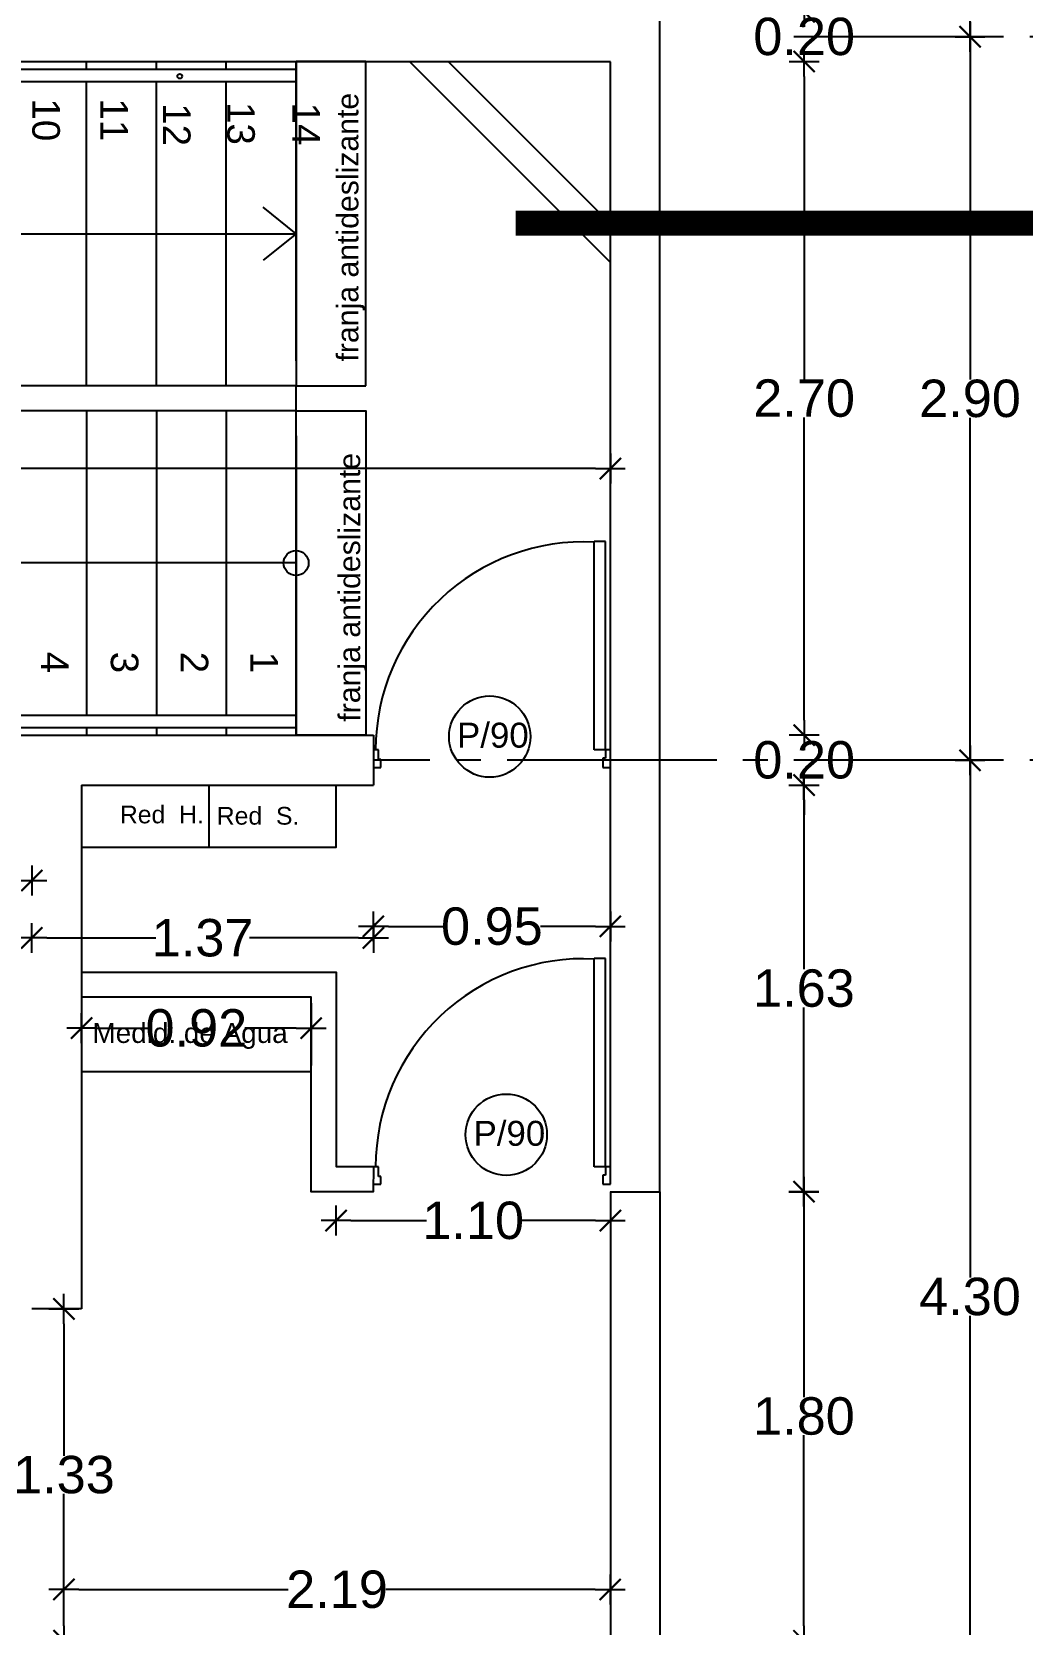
# Model space of a CAD drawing. Header units: millimetres. Extents: x 1217 to 2428, y 234 to 644.
# Drawn here: x 2364.48 to 2368.45, y 476.17 to 482.55 of the extents above; entities that cross this region are included whole.
import ezdxf

# ---------------------------------------------------------------- set-up
doc = ezdxf.new("R2010")
doc.units = ezdxf.units.MM
for name, pattern in [('ACAD_ISO04W100', [30, 24, -3, 0, -3]), ('DASHDOTX2', [0.84, 0.4, -0.2, 0.04, -0.2]), ('HIDDEN', [0.375, 0.25, -0.125])]:
    doc.linetypes.add(name, pattern=pattern)
doc.layers.get('0').update_dxf_attribs({"lineweight": 5})
for name, color, linetype in [('0.1', 251, 'Continuous'), ('0.3', 6, 'Continuous'), ('A-DOORSYM', 1, 'Continuous'), ('cortes', 30, 'Continuous'), ('COTAS', 252, 'Continuous'), ('COTAS INTERIORES', 3, 'Continuous'), ('Ejes', 8, 'Continuous'), ('estructura', 3, 'Continuous'), ('hoja puerta', 2, 'Continuous'), ('Muebles', 8, 'Continuous'), ('muros', 7, 'Continuous'), ('PUERTAS', 2, 'Continuous'), ('SIMBOLOGIA 25', 4, 'Continuous'), ('Tabiques', 4, 'Continuous'), ('Texto', 1, 'Continuous'), ('Textos', 2, 'Continuous')]:
    doc.layers.add(name, color=color, linetype=linetype)
doc.styles.add('INTERARQ', font='arial.ttf')
doc.styles.add('ROMANS', font='arial.ttf', dxfattribs={"height": 22.5})
doc.styles.get("Standard").update_dxf_attribs({"font": 'arial.ttf'})
doc.dimstyles.new('ESCALA_1-50', dxfattribs={"dimtxt": 0.15, "dimasz": 0.06, "dimexe": 0.18, "dimexo": 0.0625, "dimgap": 0, "dimtad": 0, "dimtih": 1, "dimtoh": 1, "dimzin": 0, "dimdsep": 46, "dimtxsty": 'INTERARQ', "dimblk": 'DIMTICK', "dimcen": 0, "dimse1": 1, "dimse2": 1, "dimclrd": 256, "dimclre": 1, "dimclrt": 2, "dimadec": 0, "dimazin": 0, "dimtfac": 4.5, "dimtofl": 0, "dimtmove": 2, "dimatfit": 3, "dimldrblk": 'DIMTICK', "dimfxl": 1, "dimtolj": 1, "dimtzin": 0, "dimarcsym": 0})

# ---------------------------------------------------------------- blocks, each defined once
blk = doc.blocks.new('Simple-A ras - 095 x 202mm_1-19-10_54')
at = {"layer": 'A-DOORSYM'}
blk.add_arc((0.3675, 0.035), 0.8338, 87.03344, 180, dxfattribs=at)
at = {"layer": 'hoja puerta'}
for p, q in [((0.4107, 0.035), (0.4107, 0.87)), ((0.4557, 0.87), (0.4107, 0.87)), ((0.4557, 0.035), (0.4557, 0.87)), ((-0.455, 0.035), (-0.475, 0.035)), ((-0.455, -0.0038), (-0.455, 0.035)), ((0.4557, 0.035), (0.4107, 0.035)), ((0.455, 0.0012), (0.445, 0.0012)), ((0.445, 0.0012), (0.445, -0.035)), ((0.455, 0.035), (0.455, 0.0012)), ((0.475, 0.035), (0.455, 0.035)), ((-0.475, -0.035), (-0.445, -0.035)), ((-0.445, -0.0038), (-0.455, -0.0038)), ((-0.445, -0.035), (-0.445, -0.0038)), ((0.445, -0.035), (0.475, -0.035))]:
    blk.add_line(p, q, dxfattribs=at)
blk = doc.blocks.new('DIMTICK')
at = {"color": 1}
for p, q in [((-1, 0), (1, 0)), ((0, 1), (0, -1))]:
    blk.add_line(p, q, dxfattribs=at)
at = {"color": 3, "const_width": 0.141}
blk.add_lwpolyline([(0.71, 0.71), (-0.71, -0.71)], dxfattribs=at)
blk = doc.blocks.new('*D551')
at = {"layer": 'COTAS INTERIORES', "lineweight": -2, "ltscale": 3, "transparency": 16777216}
for p, q in [((2365.7593, 477.7833), (2366.0618, 477.7833)), ((2366.7393, 477.7833), (2366.4368, 477.7833))]:
    blk.add_line(p, q, dxfattribs=at)
at = {"layer": 'Defpoints', "color": 0, "ltscale": 3, "transparency": 16777216}
for p in [(2366.7993, 478.0592, 0), (2365.6993, 478, 0), (2366.7993, 477.7833)]:
    blk.add_point(p, dxfattribs=at)
at = {"layer": 'COTAS INTERIORES', "lineweight": -2, "ltscale": 3, "transparency": 16777216, "xscale": 0.06, "yscale": 0.06, "zscale": 0.06, "rotation": 180}
blk.add_blockref('DIMTICK', (2365.6993, 477.7833), dxfattribs=at)
at = {"layer": 'COTAS INTERIORES', "lineweight": -2, "ltscale": 3, "transparency": 16777216, "xscale": 0.06, "yscale": 0.06, "zscale": 0.06}
blk.add_blockref('DIMTICK', (2366.7993, 477.7833), dxfattribs=at)
at = {"layer": 'COTAS INTERIORES', "color": 2, "ltscale": 3, "transparency": 16777216, "insert": (2366.2493, 477.7833), "char_height": 0.15, "attachment_point": 5, "style": 'INTERARQ'}
blk.add_mtext('\\A1;1.10', dxfattribs=at)
blk = doc.blocks.new('*D555')
at = {"layer": 'COTAS INTERIORES', "lineweight": -2, "ltscale": 3, "transparency": 16777216}
for p, q in [((2364.6084, 477.3692), (2364.6084, 476.8408)), ((2364.6084, 476.1592), (2364.6084, 476.6875))]:
    blk.add_line(p, q, dxfattribs=at)
at = {"layer": 'Defpoints', "color": 0, "ltscale": 3, "transparency": 16777216}
for p in [(2364.5794, 477.4292, 0), (2364.6084, 476.0992, 0), (2364.6084, 476.0992)]:
    blk.add_point(p, dxfattribs=at)
at = {"layer": 'COTAS INTERIORES', "lineweight": -2, "ltscale": 3, "transparency": 16777216, "xscale": 0.06, "yscale": 0.06, "zscale": 0.06}
for p, rotation in [((2364.6084, 477.4292), 90), ((2364.6084, 476.0992), 270)]:
    blk.add_blockref('DIMTICK', p, dxfattribs=dict(at, rotation=rotation))
at = {"layer": 'COTAS INTERIORES', "color": 2, "ltscale": 3, "transparency": 16777216, "insert": (2364.6084, 476.7642), "char_height": 0.15, "attachment_point": 5, "style": 'INTERARQ'}
blk.add_mtext('\\A1;1.33', dxfattribs=at)
blk = doc.blocks.new('*D591')
at = {"layer": 'COTAS', "lineweight": -2, "ltscale": 3, "transparency": 16777216}
for p, q in [((2367.5754, 477.8392), (2367.5754, 477.0758)), ((2367.5754, 476.1592), (2367.5754, 476.9226))]:
    blk.add_line(p, q, dxfattribs=at)
at = {"layer": 'Defpoints', "color": 0, "ltscale": 3, "transparency": 16777216}
for p in [(2366.9983, 477.8992), (2367.5754, 477.8992), (2366.9983, 476.0992)]:
    blk.add_point(p, dxfattribs=at)
at = {"layer": 'COTAS', "lineweight": -2, "ltscale": 3, "transparency": 16777216, "xscale": 0.06, "yscale": 0.06, "zscale": 0.06}
for p, rotation in [((2367.5754, 477.8992), 90), ((2367.5754, 476.0992), 270)]:
    blk.add_blockref('DIMTICK', p, dxfattribs=dict(at, rotation=rotation))
at = {"layer": 'COTAS', "color": 2, "ltscale": 3, "transparency": 16777216, "insert": (2367.5754, 476.9992), "char_height": 0.15, "attachment_point": 5, "style": 'INTERARQ'}
blk.add_mtext('\\A1;1.80', dxfattribs=at)
blk = doc.blocks.new('*D592')
at = {"layer": 'COTAS', "lineweight": -2, "ltscale": 3, "transparency": 16777216}
for p, q in [((2367.5754, 479.4692), (2367.5754, 478.7908)), ((2367.5754, 477.9592), (2367.5754, 478.6375))]:
    blk.add_line(p, q, dxfattribs=at)
at = {"layer": 'Defpoints', "color": 0, "ltscale": 3, "transparency": 16777216}
for p in [(2365.8493, 479.5292), (2367.5754, 479.5292), (2366.9983, 477.8992, 0)]:
    blk.add_point(p, dxfattribs=at)
at = {"layer": 'COTAS', "lineweight": -2, "ltscale": 3, "transparency": 16777216, "xscale": 0.06, "yscale": 0.06, "zscale": 0.06}
for p, rotation in [((2367.5754, 479.5292), 90), ((2367.5754, 477.8992), 270)]:
    blk.add_blockref('DIMTICK', p, dxfattribs=dict(at, rotation=rotation))
at = {"layer": 'COTAS', "color": 2, "ltscale": 3, "transparency": 16777216, "insert": (2367.5754, 478.7142), "char_height": 0.15, "attachment_point": 5, "style": 'INTERARQ'}
blk.add_mtext('\\A1;1.63', dxfattribs=at)
blk = doc.blocks.new('*D593')
at = {"layer": 'COTAS', "lineweight": -2, "ltscale": 3, "transparency": 16777216}
for p, q in [((2367.5764, 479.7892), (2367.5764, 479.8492)), ((2367.5764, 479.4692), (2367.5764, 479.4092))]:
    blk.add_line(p, q, dxfattribs=at)
at = {"layer": 'Defpoints', "color": 0, "ltscale": 3, "transparency": 16777216}
for p in [(2365.8493, 479.7292, 0), (2367.5764, 479.7292), (2365.8493, 479.5292)]:
    blk.add_point(p, dxfattribs=at)
at = {"layer": 'COTAS', "lineweight": -2, "ltscale": 3, "transparency": 16777216, "xscale": 0.06, "yscale": 0.06, "zscale": 0.06}
for p, rotation in [((2367.5764, 479.7292), 270), ((2367.5764, 479.5292), 90)]:
    blk.add_blockref('DIMTICK', p, dxfattribs=dict(at, rotation=rotation))
at = {"layer": 'COTAS', "color": 2, "ltscale": 3, "transparency": 16777216, "insert": (2367.5764, 479.6292), "char_height": 0.15, "attachment_point": 5, "style": 'INTERARQ'}
blk.add_mtext('\\A1;0.20', dxfattribs=at)
blk = doc.blocks.new('*D594')
at = {"layer": 'COTAS', "lineweight": -2, "ltscale": 3, "transparency": 16777216}
for p, q in [((2367.5764, 482.3691), (2367.5764, 481.1557)), ((2367.5764, 479.7892), (2367.5764, 481.0026))]:
    blk.add_line(p, q, dxfattribs=at)
at = {"layer": 'Defpoints', "color": 0, "ltscale": 3, "transparency": 16777216}
for p in [(2366.7993, 482.4291), (2367.5764, 482.4291), (2365.8493, 479.7292, 0)]:
    blk.add_point(p, dxfattribs=at)
at = {"layer": 'COTAS', "lineweight": -2, "ltscale": 3, "transparency": 16777216, "xscale": 0.06, "yscale": 0.06, "zscale": 0.06}
for p, rotation in [((2367.5764, 482.4291), 90), ((2367.5764, 479.7292), 270)]:
    blk.add_blockref('DIMTICK', p, dxfattribs=dict(at, rotation=rotation))
at = {"layer": 'COTAS', "color": 2, "ltscale": 3, "transparency": 16777216, "insert": (2367.5764, 481.0791), "char_height": 0.15, "attachment_point": 5, "style": 'INTERARQ'}
blk.add_mtext('\\A1;2.70', dxfattribs=at)
blk = doc.blocks.new('*D595')
at = {"layer": 'COTAS', "lineweight": -2, "ltscale": 3, "transparency": 16777216}
for p, q in [((2367.5764, 482.6882), (2367.5764, 482.7482)), ((2367.5764, 482.3691), (2367.5764, 482.3091))]:
    blk.add_line(p, q, dxfattribs=at)
at = {"layer": 'Defpoints', "color": 0, "ltscale": 3, "transparency": 16777216}
for p in [(2366.9993, 482.6282), (2367.5764, 482.6282), (2366.7993, 482.4291)]:
    blk.add_point(p, dxfattribs=at)
at = {"layer": 'COTAS', "lineweight": -2, "ltscale": 3, "transparency": 16777216, "xscale": 0.06, "yscale": 0.06, "zscale": 0.06}
for p, rotation in [((2367.5764, 482.6282), 270), ((2367.5764, 482.4291), 90)]:
    blk.add_blockref('DIMTICK', p, dxfattribs=dict(at, rotation=rotation))
at = {"layer": 'COTAS', "color": 2, "ltscale": 3, "transparency": 16777216, "insert": (2367.5764, 482.5287), "char_height": 0.15, "attachment_point": 5, "style": 'INTERARQ'}
blk.add_mtext('\\A1;0.20', dxfattribs=at)
blk = doc.blocks.new('*D327')
at = {"layer": 'COTAS', "lineweight": -2, "ltscale": 3, "transparency": 16777216}
for p, q in [((2368.2415, 479.5682), (2368.2415, 477.5548)), ((2368.2415, 475.3882), (2368.2415, 477.4016))]:
    blk.add_line(p, q, dxfattribs=at)
at = {"layer": 'Defpoints', "color": 0, "ltscale": 3, "transparency": 16777216}
for p in [(2366.9993, 479.6282), (2368.2415, 479.6282), (2366.9983, 475.3282)]:
    blk.add_point(p, dxfattribs=at)
at = {"layer": 'COTAS', "lineweight": -2, "ltscale": 3, "transparency": 16777216, "xscale": 0.06, "yscale": 0.06, "zscale": 0.06}
for p, rotation in [((2368.2415, 479.6282), 90), ((2368.2415, 475.3282), 270)]:
    blk.add_blockref('DIMTICK', p, dxfattribs=dict(at, rotation=rotation))
at = {"layer": 'COTAS', "color": 2, "ltscale": 3, "transparency": 16777216, "insert": (2368.2415, 477.4782), "char_height": 0.15, "attachment_point": 5, "style": 'INTERARQ'}
blk.add_mtext('\\A1;4.30', dxfattribs=at)
blk = doc.blocks.new('*D615')
at = {"layer": 'COTAS', "lineweight": -2, "ltscale": 3, "transparency": 16777216}
for p, q in [((2368.2415, 482.4681), (2368.2415, 481.1547)), ((2368.2415, 479.6882), (2368.2415, 481.0016))]:
    blk.add_line(p, q, dxfattribs=at)
at = {"layer": 'Defpoints', "color": 0, "ltscale": 3, "transparency": 16777216}
for p in [(2368.1458, 482.5281, 0), (2368.2415, 482.5281), (2366.9993, 479.6282)]:
    blk.add_point(p, dxfattribs=at)
at = {"layer": 'COTAS', "lineweight": -2, "ltscale": 3, "transparency": 16777216, "xscale": 0.06, "yscale": 0.06, "zscale": 0.06}
for p, rotation in [((2368.2415, 482.5281), 90), ((2368.2415, 479.6282), 270)]:
    blk.add_blockref('DIMTICK', p, dxfattribs=dict(at, rotation=rotation))
at = {"layer": 'COTAS', "color": 2, "ltscale": 3, "transparency": 16777216, "insert": (2368.2415, 481.0781), "char_height": 0.15, "attachment_point": 5, "style": 'INTERARQ'}
blk.add_mtext('\\A1;2.90', dxfattribs=at)
blk = doc.blocks.new('*D616')
at = {"layer": 'COTAS', "lineweight": -2, "ltscale": 3, "transparency": 16777216}
for p, q in [((2368.2415, 484.3077), (2368.2415, 483.5245)), ((2368.2415, 482.5881), (2368.2415, 483.3713))]:
    blk.add_line(p, q, dxfattribs=at)
at = {"layer": 'Defpoints', "color": 0, "ltscale": 3, "transparency": 16777216}
for p in [(2366.9983, 484.3677), (2368.2415, 484.3677), (2368.1458, 482.5281, 0)]:
    blk.add_point(p, dxfattribs=at)
at = {"layer": 'COTAS', "lineweight": -2, "ltscale": 3, "transparency": 16777216, "xscale": 0.06, "yscale": 0.06, "zscale": 0.06}
for p, rotation in [((2368.2415, 484.3677), 90), ((2368.2415, 482.5281), 270)]:
    blk.add_blockref('DIMTICK', p, dxfattribs=dict(at, rotation=rotation))
at = {"layer": 'COTAS', "color": 2, "ltscale": 3, "transparency": 16777216, "insert": (2368.2415, 483.4479), "char_height": 0.15, "attachment_point": 5, "style": 'INTERARQ'}
blk.add_mtext('\\A1;1.84', dxfattribs=at)
blk = doc.blocks.new('*D329')
at = {"layer": 'COTAS', "lineweight": -2, "ltscale": 3, "transparency": 16777216}
for p, q in [((2368.8564, 495.1033), (2368.8564, 478.9229)), ((2368.8564, 462.5893), (2368.8564, 478.7696))]:
    blk.add_line(p, q, dxfattribs=at)
at = {"layer": 'Defpoints', "color": 0, "ltscale": 3, "transparency": 16777216}
for p in [(2364.1135, 495.1633, 0), (2368.8564, 495.1633), (2364.1135, 462.5293, 0)]:
    blk.add_point(p, dxfattribs=at)
at = {"layer": 'COTAS', "lineweight": -2, "ltscale": 3, "transparency": 16777216, "xscale": 0.06, "yscale": 0.06, "zscale": 0.06}
for p, rotation in [((2368.8564, 495.1633), 90), ((2368.8564, 462.5293), 270)]:
    blk.add_blockref('DIMTICK', p, dxfattribs=dict(at, rotation=rotation))
at = {"layer": 'COTAS', "color": 2, "ltscale": 3, "transparency": 16777216, "insert": (2368.8564, 478.8463), "char_height": 0.15, "attachment_point": 5, "style": 'INTERARQ'}
blk.add_mtext('\\A1;32.63', dxfattribs=at)
blk = doc.blocks.new('*D334')
at = {"layer": 'COTAS INTERIORES', "lineweight": -2, "ltscale": 3, "transparency": 16777216}
for p, q in [((2360.6994, 479.1468), (2362.3649, 479.1468)), ((2364.4194, 479.1468), (2362.7538, 479.1468))]:
    blk.add_line(p, q, dxfattribs=at)
at = {"layer": 'Defpoints', "color": 0, "ltscale": 3, "transparency": 16777216}
for p in [(2360.6394, 479.7599), (2364.4794, 479.7599, 0), (2364.4794, 479.1468)]:
    blk.add_point(p, dxfattribs=at)
at = {"layer": 'COTAS INTERIORES', "lineweight": -2, "ltscale": 3, "transparency": 16777216, "xscale": 0.06, "yscale": 0.06, "zscale": 0.06, "rotation": 180}
blk.add_blockref('DIMTICK', (2360.6394, 479.1468), dxfattribs=at)
at = {"layer": 'COTAS INTERIORES', "lineweight": -2, "ltscale": 3, "transparency": 16777216, "xscale": 0.06, "yscale": 0.06, "zscale": 0.06}
blk.add_blockref('DIMTICK', (2364.4794, 479.1468), dxfattribs=at)
at = {"layer": 'COTAS INTERIORES', "color": 2, "ltscale": 3, "transparency": 16777216, "insert": (2362.5594, 479.1468), "char_height": 0.15, "attachment_point": 5, "style": 'INTERARQ'}
blk.add_mtext('\\A1;3.84', dxfattribs=at)
blk = doc.blocks.new('*D664')
at = {"layer": 'COTAS INTERIORES', "lineweight": -2, "ltscale": 3, "transparency": 16777216}
for p, q in [((2364.5394, 478.9161), (2364.9766, 478.9161)), ((2365.7893, 478.9161), (2365.3521, 478.9161))]:
    blk.add_line(p, q, dxfattribs=at)
at = {"layer": 'Defpoints', "color": 0, "ltscale": 3, "transparency": 16777216}
for p in [(2364.4794, 479.5292, 0), (2365.8493, 479.5292, 0), (2365.8493, 478.9161)]:
    blk.add_point(p, dxfattribs=at)
at = {"layer": 'COTAS INTERIORES', "lineweight": -2, "ltscale": 3, "transparency": 16777216, "xscale": 0.06, "yscale": 0.06, "zscale": 0.06, "rotation": 180}
blk.add_blockref('DIMTICK', (2364.4794, 478.9161), dxfattribs=at)
at = {"layer": 'COTAS INTERIORES', "lineweight": -2, "ltscale": 3, "transparency": 16777216, "xscale": 0.06, "yscale": 0.06, "zscale": 0.06}
blk.add_blockref('DIMTICK', (2365.8493, 478.9161), dxfattribs=at)
at = {"layer": 'COTAS INTERIORES', "color": 2, "ltscale": 3, "transparency": 16777216, "insert": (2365.1643, 478.9161), "char_height": 0.15, "attachment_point": 5, "style": 'INTERARQ'}
blk.add_mtext('\\A1;1.37', dxfattribs=at)
blk = doc.blocks.new('*D665')
at = {"layer": 'COTAS INTERIORES', "lineweight": -2, "ltscale": 3, "transparency": 16777216}
for p, q in [((2365.9093, 478.9626), (2366.129, 478.9626)), ((2366.7393, 478.9626), (2366.5197, 478.9626))]:
    blk.add_line(p, q, dxfattribs=at)
at = {"layer": 'Defpoints', "color": 0, "ltscale": 3, "transparency": 16777216}
for p in [(2365.8493, 479.5292, 0), (2366.7993, 479.4388, 0), (2366.7993, 478.9626)]:
    blk.add_point(p, dxfattribs=at)
at = {"layer": 'COTAS INTERIORES', "lineweight": -2, "ltscale": 3, "transparency": 16777216, "xscale": 0.06, "yscale": 0.06, "zscale": 0.06, "rotation": 180}
blk.add_blockref('DIMTICK', (2365.8493, 478.9626), dxfattribs=at)
at = {"layer": 'COTAS INTERIORES', "lineweight": -2, "ltscale": 3, "transparency": 16777216, "xscale": 0.06, "yscale": 0.06, "zscale": 0.06}
blk.add_blockref('DIMTICK', (2366.7993, 478.9626), dxfattribs=at)
at = {"layer": 'COTAS INTERIORES', "color": 2, "ltscale": 3, "transparency": 16777216, "insert": (2366.3243, 478.9626), "char_height": 0.15, "attachment_point": 5, "style": 'INTERARQ'}
blk.add_mtext('\\A1;0.95', dxfattribs=at)
blk = doc.blocks.new('*D666')
at = {"layer": 'COTAS INTERIORES', "lineweight": -2, "ltscale": 3, "transparency": 16777216}
for p, q in [((2360.6994, 480.7976), (2363.5242, 480.7976)), ((2366.7393, 480.7976), (2363.9145, 480.7976))]:
    blk.add_line(p, q, dxfattribs=at)
at = {"layer": 'Defpoints', "color": 0, "ltscale": 3, "transparency": 16777216}
for p in [(2360.6394, 480.7976, 0), (2366.7993, 480.7976, 0), (2366.7993, 480.7976)]:
    blk.add_point(p, dxfattribs=at)
at = {"layer": 'COTAS INTERIORES', "lineweight": -2, "ltscale": 3, "transparency": 16777216, "xscale": 0.06, "yscale": 0.06, "zscale": 0.06, "rotation": 180}
blk.add_blockref('DIMTICK', (2360.6394, 480.7976), dxfattribs=at)
at = {"layer": 'COTAS INTERIORES', "lineweight": -2, "ltscale": 3, "transparency": 16777216, "xscale": 0.06, "yscale": 0.06, "zscale": 0.06}
blk.add_blockref('DIMTICK', (2366.7993, 480.7976), dxfattribs=at)
at = {"layer": 'COTAS INTERIORES', "color": 2, "ltscale": 3, "transparency": 16777216, "insert": (2363.7194, 480.7976), "char_height": 0.15, "attachment_point": 5, "style": 'INTERARQ'}
blk.add_mtext('\\A1;6.16', dxfattribs=at)
blk = doc.blocks.new('*D691')
at = {"layer": 'COTAS INTERIORES', "lineweight": -2, "ltscale": 3, "transparency": 16777216}
for p, q in [((2364.6684, 476.3047), (2365.5071, 476.3047)), ((2366.7383, 476.3047), (2365.8996, 476.3047))]:
    blk.add_line(p, q, dxfattribs=at)
at = {"layer": 'Defpoints', "color": 0, "ltscale": 3, "transparency": 16777216}
for p in [(2366.7983, 476.3047), (2364.6084, 475.9952, 0), (2366.7983, 475.9952, 0)]:
    blk.add_point(p, dxfattribs=at)
at = {"layer": 'COTAS INTERIORES', "lineweight": -2, "ltscale": 3, "transparency": 16777216, "xscale": 0.06, "yscale": 0.06, "zscale": 0.06, "rotation": 180}
blk.add_blockref('DIMTICK', (2364.6084, 476.3047), dxfattribs=at)
at = {"layer": 'COTAS INTERIORES', "lineweight": -2, "ltscale": 3, "transparency": 16777216, "xscale": 0.06, "yscale": 0.06, "zscale": 0.06}
blk.add_blockref('DIMTICK', (2366.7983, 476.3047), dxfattribs=at)
at = {"layer": 'COTAS INTERIORES', "color": 2, "ltscale": 3, "transparency": 16777216, "insert": (2365.7034, 476.3047), "char_height": 0.15, "attachment_point": 5, "style": 'INTERARQ'}
blk.add_mtext('\\A1;2.19', dxfattribs=at)
blk = doc.blocks.new('*D692')
at = {"layer": 'COTAS INTERIORES', "lineweight": -2, "ltscale": 3, "transparency": 16777216}
for p, q in [((2364.7394, 478.5548), (2364.9453, 478.5548)), ((2365.5393, 478.5548), (2365.3334, 478.5548))]:
    blk.add_line(p, q, dxfattribs=at)
at = {"layer": 'Defpoints', "color": 0, "ltscale": 3, "transparency": 16777216}
for p in [(2364.6794, 478.5548), (2364.6794, 478.4051, 0), (2365.5993, 478.4051, 0)]:
    blk.add_point(p, dxfattribs=at)
at = {"layer": 'COTAS INTERIORES', "lineweight": -2, "ltscale": 3, "transparency": 16777216, "xscale": 0.06, "yscale": 0.06, "zscale": 0.06, "rotation": 180}
blk.add_blockref('DIMTICK', (2364.6794, 478.5548), dxfattribs=at)
at = {"layer": 'COTAS INTERIORES', "lineweight": -2, "ltscale": 3, "transparency": 16777216, "xscale": 0.06, "yscale": 0.06, "zscale": 0.06}
blk.add_blockref('DIMTICK', (2365.5993, 478.5548), dxfattribs=at)
at = {"layer": 'COTAS INTERIORES', "color": 2, "ltscale": 3, "transparency": 16777216, "insert": (2365.1393, 478.5548), "char_height": 0.15, "attachment_point": 5, "style": 'INTERARQ'}
blk.add_mtext('\\A1;0.92', dxfattribs=at)

msp = doc.modelspace()

# ---------------------------------------------------------------- linework, layer by layer
at = {"layer": '0.1', "elevation": 0}
msp.add_lwpolyline([(2365.53934, 479.72916), (2365.53934, 481.02915), (2365.81934, 481.02915), (2365.81934, 479.72916)], close=True, dxfattribs=at)
at = {"layer": '0.1', "ltscale": 3, "elevation": 0}
for points in [[(2364.67935, 479.27979), (2365.69934, 479.27979), (2365.69934, 479.52916)], [(2365.18935, 479.52916), (2365.18935, 479.27979)], [(2365.59934, 478.65443), (2365.59934, 478.40506)], [(2365.59934, 478.37917), (2364.67935, 478.37917)], [(2366.79933, 477.89917), (2366.79933, 476.09917)], [(2366.99832, 477.89917), (2366.99832, 476.09917)]]:
    msp.add_lwpolyline(points, dxfattribs=at)
at = {"layer": '0.3'}
for p, q in [((2363.26155, 482.39914, 0), (2365.53934, 482.39914, 0)), ((2363.29594, 482.34914, 0), (2365.53934, 482.34914, 0)), ((2365.53934, 481.12915, 0), (2361.89937, 481.12915, 0)), ((2365.53934, 481.02915, 0), (2365.53934, 481.12915, 0)), ((2365.53934, 481.02915, 0), (2361.89937, 481.02915, 0)), ((2363.29594, 479.80916, 0), (2365.53934, 479.80916, 0)), ((2363.26155, 479.75916, 0), (2365.53934, 479.75916, 0))]:
    msp.add_line(p, q, dxfattribs=at)
at = {"layer": '0.3', "elevation": 0}
for points in [[(2364.67935, 478.77917), (2364.67935, 478.77917), (2365.69934, 478.77917), (2365.69934, 478), (2365.84934, 478), (2365.84879, 477.89917), (2365.69934, 477.89917), (2365.59934, 477.89917), (2365.59934, 477.89917)], [(2365.59934, 477.89917), (2365.59934, 478.67917), (2364.67935, 478.67917), (2364.67935, 478.67917)]]:
    msp.add_lwpolyline(points, dxfattribs=at)
at = {"layer": 'cortes', "color": 1, "linetype": 'DASHDOTX2', "ltscale": 1.5, "const_width": 0.1, "elevation": 0}
msp.add_lwpolyline([(2366.41913, 481.78099), (2370.93605, 481.78099), (2370.93605, 481.78099)], dxfattribs=at)
at = {"layer": 'Ejes', "linetype": 'ACAD_ISO04W100', "ltscale": 0.035, "elevation": 0}
for points in [[(2369.52562, 482.52813), (2367.47933, 482.52813)], [(2369.52562, 479.62816), (2365.84934, 479.62816)]]:
    msp.add_lwpolyline(points, dxfattribs=at)
at = {"layer": 'estructura', "color": 1}
for p, q in [((2364.69935, 482.39914, 0), (2364.69935, 482.42914, 0)), ((2364.97935, 482.39914, 0), (2364.97935, 482.42914, 0)), ((2365.25935, 482.39914, 0), (2365.25935, 482.42914, 0)), ((2364.69935, 481.12915, 0), (2364.69935, 482.34914, 0)), ((2364.97935, 481.12915, 0), (2364.97935, 482.34914, 0)), ((2365.25935, 481.12915, 0), (2365.25935, 482.34914, 0)), ((2365.53934, 481.73914, 0), (2365.4076, 481.84594, 0)), ((2363.83293, 481.73914, 0), (2365.53934, 481.73914, 0)), ((2365.53934, 481.73914, 0), (2365.4076, 481.63234, 0)), ((2364.69935, 481.02915, 0), (2364.69935, 479.80916, 0)), ((2364.97935, 481.02915, 0), (2364.97935, 479.80916, 0)), ((2365.25935, 481.02915, 0), (2365.25935, 479.80916, 0)), ((2365.53934, 480.92915, 0), (2365.53934, 479.72916, 0)), ((2364.69935, 479.75916, 0), (2364.69935, 479.72916, 0)), ((2364.97935, 479.75916, 0), (2364.97935, 479.72916, 0)), ((2365.25935, 479.75916, 0), (2365.25935, 479.72916, 0))]:
    msp.add_line(p, q, dxfattribs=at)
at = {"layer": 'estructura', "color": 1, "elevation": 0}
msp.add_lwpolyline([(2365.53934, 480.41915), (2363.7838, 480.41915)], dxfattribs=at)
at = {"layer": 'estructura', "color": 2}
msp.add_circle((2365.53934, 480.41915, 0), 0.05, dxfattribs=at)
at = {"layer": 'Muebles', "color": 8, "linetype": 'HIDDEN', "ltscale": 20}
msp.add_line((2365.53934, 481.22915, 0), (2365.53934, 482.42914, 0), dxfattribs=at)
at = {"layer": 'Muebles', "color": 8, "linetype": 'HIDDEN', "ltscale": 20, "elevation": 0}
msp.add_lwpolyline([(2365.53934, 482.42914), (2365.53934, 481.12915), (2365.81934, 481.12915), (2365.81934, 482.42914)], close=True, dxfattribs=at)
at = {"layer": 'muros'}
for p, q in [((2360.43938, 482.42914, 0), (2366.79933, 482.42914, 0)), ((2360.43938, 482.42914, 0), (2366.79933, 482.42914, 0)), ((2366.79933, 477.92917, 0), (2366.79933, 482.42816, 0)), ((2360.63938, 479.72916, 0), (2365.84934, 479.72916, 0)), ((2364.67935, 479.52916, 0), (2365.84934, 479.52916, 0)), ((2364.67935, 479.52916, 0), (2364.67935, 477.42918, 0))]:
    msp.add_line(p, q, dxfattribs=at)
at = {"layer": 'muros', "elevation": 0}
for points in [[(2366.7983, 477.89917), (2366.99832, 477.89917), (2366.99832, 482.62816)], [(2365.84934, 479.72916), (2365.84934, 479.52916)], [(2364.67935, 477.42918), (2364.47936, 477.42918)]]:
    msp.add_lwpolyline(points, dxfattribs=at)
at = {"layer": 'SIMBOLOGIA 25'}
for p, q in [((2365.53934, 482.34914, 0), (2365.53934, 482.39914, 0)), ((2365.53934, 479.80916, 0), (2365.53934, 479.75916, 0))]:
    msp.add_line(p, q, dxfattribs=at)
at = {"layer": 'Tabiques'}
for p, q in [((2366.79933, 481.62358, 0), (2365.99378, 482.42914, 0)), ((2366.79933, 481.77914, 0), (2366.14934, 482.42914, 0))]:
    msp.add_line(p, q, dxfattribs=at)
at = {"layer": 'Texto'}
for centre in [(2366.31574, 479.72337, 0), (2366.38198, 478.12756, 0)]:
    msp.add_circle(centre, 0.16297, dxfattribs=at)
at = {"layer": 'Textos', "color": 1, "ltscale": 0.2}
msp.add_circle((2365.07269, 482.37016, 0), 0.00948, dxfattribs=at)

# ---------------------------------------------------------------- block references
at = {"layer": 'PUERTAS', "xscale": 0.9999925657630349, "yscale": 0.9999925657630349, "zscale": 0.9999925657630349, "rotation": 359.9999876625434}
for p in [(2366.32434, 479.63499, 0), (2366.32434, 477.96417, 0)]:
    msp.add_blockref('Simple-A ras - 095 x 202mm_1-19-10_54', p, dxfattribs=at)

# ---------------------------------------------------------------- texts
at = {"layer": 'estructura', "color": 1, "style": 'ROMANS'}
for p in [(2365.78898, 481.22658, 0), (2365.79615, 479.78315, 0)]:
    msp.add_text('franja antideslizante', height=0.0867037, rotation=90, dxfattribs=at).set_placement(p)
for s, height, p in [('Red  H.', 0.071056, (2364.83269, 479.37565, 0)), ('Red  S.', 0.071056, (2365.22126, 479.37034, 0)), ('Medid. de Agua', 0.0799994, (2364.72281, 478.49536, 0))]:
    msp.add_text(s, height=height, dxfattribs=at).set_placement(p)
at = {"layer": 'estructura', "color": 1, "char_height": 0.1106466, "width": 0.1025992, "rotation": 270, "line_spacing_factor": 0.938532}
for s, insert, attachment_point in [('\\fArial|b0|i0|c0|p34|;10', (2364.47994, 482.10947, 0), 9), ('\\fArial|b0|i0|c0|p34|;11', (2364.75406, 482.10947, 0), 9), ('\\fArial|b0|i0|c0|p34|;13', (2365.26148, 482.09511, 0), 9), ('\\fArial|b0|i0|c0|p34|;12', (2365.00522, 482.09032, 0), 9), ('\\fArial|b0|i0|c0|p34|;14', (2365.52389, 482.09292, 0), 9), ('\\fArial|b0|i0|c0|p34|;4', (2364.62695, 480.0636, 0), 1), ('\\fArial|b0|i0|c0|p34|;3', (2364.90695, 480.0636, 0), 1), ('\\fArial|b0|i0|c0|p34|;2', (2365.18695, 480.0636, 0), 1), ('\\fArial|b0|i0|c0|p34|;1', (2365.46695, 480.0636, 0), 1)]:
    msp.add_mtext(s, dxfattribs=dict(at, insert=insert, attachment_point=attachment_point))
at = {"layer": 'Texto', "char_height": 0.0999993, "width": 3.0886563, "attachment_point": 5}
for insert in [(2366.32826, 479.72826, 0), (2366.3945, 478.13245, 0)]:
    msp.add_mtext('{\\fArial|b0|i0|c0|p34;\\C256;P/90}', dxfattribs=dict(at, insert=insert))

# ---------------------------------------------------------------- dimensions: what is measured, and where the dimension line sits
at = {"layer": 'COTAS', "ltscale": 3}
for base, p1, p2, picture, middle in [((2368.85635, 495.16328), (2364.11354, 462.52928, 0), (2364.11354, 495.16328, 0), '*D329', (2368.85635, 478.84628)), ((2368.24149, 484.36769), (2368.14575, 482.52813, 0), (2366.99833, 484.36769), '*D616', (2368.24149, 483.44791)), ((2367.57641, 482.62816, 0), (2366.79933, 482.42914, 0), (2366.99933, 482.62816, 0), '*D595', (2367.57641, 482.52865, 0)), ((2368.24149, 482.52813), (2366.99933, 479.62816), (2368.14575, 482.52813, 0), '*D615', (2368.24149, 481.07814)), ((2367.57641, 482.42914), (2365.84934, 479.72916, 0), (2366.79933, 482.42914), '*D594', (2367.57641, 481.07915)), ((2367.57641, 479.72916, 0), (2365.84934, 479.52916, 0), (2365.84934, 479.72916, 0), '*D593', (2367.57641, 479.62916, 0)), ((2368.24149, 479.62816), (2366.99833, 475.32824), (2366.99933, 479.62816), '*D327', (2368.24149, 477.4782)), ((2367.5754, 479.52916, 0), (2366.99832, 477.89917, 0), (2365.84934, 479.52916, 0), '*D592', (2367.5754, 478.71417, 0)), ((2367.5754, 477.89917, 0), (2366.99832, 476.09917, 0), (2366.99832, 477.89917, 0), '*D591', (2367.5754, 476.99917, 0))]:
    dim = msp.add_linear_dim(base=base, p1=p1, p2=p2, angle=90, dimstyle='ESCALA_1-50', dxfattribs=at)
    dim.commit()
    dim.dimension.update_dxf_attribs({"geometry": picture, "text_midpoint": middle})
at = {"layer": 'COTAS INTERIORES', "ltscale": 3}
for base, p1, p2, picture, middle in [((2366.79933, 480.79757), (2360.63938, 480.79757, 0), (2366.79933, 480.79757, 0), '*D666', (2363.71936, 480.79757)), ((2364.47936, 479.14684), (2360.63938, 479.75994), (2364.47936, 479.75994, 0), '*D334', (2362.55937, 479.14684)), ((2365.84934, 478.91606), (2364.47936, 479.52916, 0), (2365.84934, 479.52916, 0), '*D664', (2365.16435, 478.91606)), ((2366.79933, 478.96257), (2365.84934, 479.52916, 0), (2366.79933, 479.43876, 0), '*D665', (2366.32434, 478.96257)), ((2364.67935, 478.5548), (2365.59934, 478.40506, 0), (2364.67935, 478.40506, 0), '*D692', (2365.13935, 478.5548)), ((2366.79933, 477.78325, 0), (2365.69934, 478, 0), (2366.79933, 478.05917, 0), '*D551', (2366.24934, 477.78325, 0)), ((2366.79833, 476.30471, 0), (2364.60844, 475.99518, 0), (2366.79833, 475.99518, 0), '*D691', (2365.70338, 476.30471, 0))]:
    dim = msp.add_linear_dim(base=base, p1=p1, p2=p2, dimstyle='ESCALA_1-50', dxfattribs=at)
    dim.commit()
    dim.dimension.update_dxf_attribs({"geometry": picture, "text_midpoint": middle})
dim = msp.add_linear_dim(base=(2364.60844, 476.09917), p1=(2364.57936, 477.42918, 0), p2=(2364.60844, 476.09917, 0), angle=90, dimstyle='ESCALA_1-50', dxfattribs=at)
dim.commit()
dim.dimension.update_dxf_attribs({"geometry": '*D555', "text_midpoint": (2364.60844, 476.76417)})

doc.saveas('drawing.dxf')
